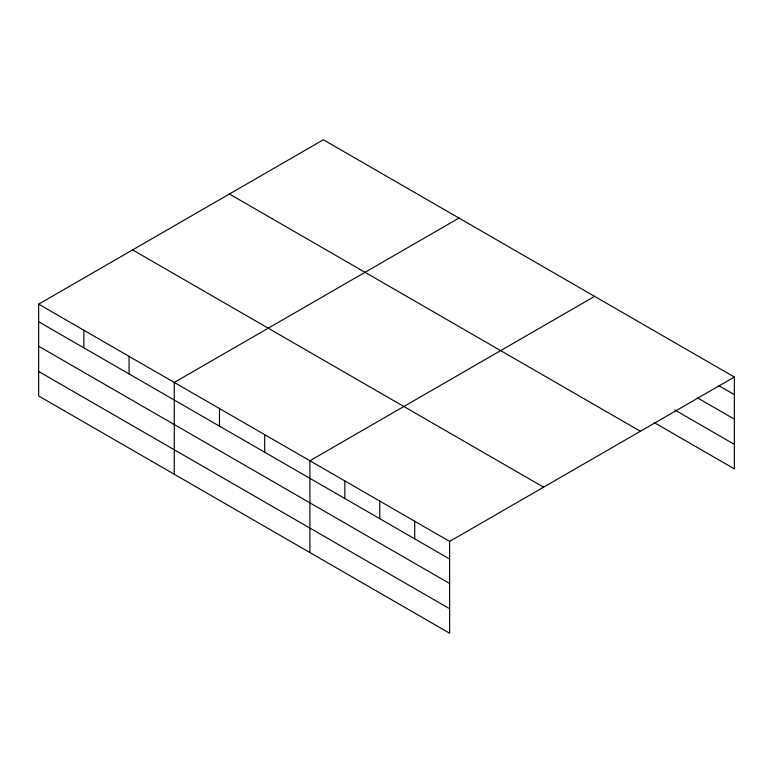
<?xml version="1.0" encoding="UTF-8"?>
<svg xmlns="http://www.w3.org/2000/svg" width="773" height="773" viewBox="0 0 773 773"><rect width="100%" height="100%" fill="white"/><g stroke="black" fill="none" stroke-linecap="round" stroke-linejoin="round"><path stroke-width="1.16" d="M449.635 583.518L449.635 541.419L38.65 304.147L38.65 395.96L449.635 633.232L449.635 583.518L38.65 346.236M38.65 304.147L323.365 139.768L734.35 377.04L734.35 468.853L654.209 422.589M458.988 218.063L174.273 382.442L174.273 474.255M594.611 296.368L309.896 460.747L309.896 552.56M449.635 541.419L734.35 377.04M718.938 385.746L734.35 394.645M697.362 397.786L734.35 419.14M674.761 409.961L734.35 444.369M229.407 194.013L640.392 431.286M132.608 249.901L543.593 487.183M38.65 321.742L449.635 559.024M38.65 371.465L449.635 608.747M414.705 521.253L414.705 538.858M379.765 501.088L379.765 518.693M344.835 480.912L344.835 498.517M264.695 434.648L264.695 452.253M219.484 408.55L219.484 426.145M129.062 356.343L129.062 373.948M83.861 330.245L83.861 347.85"/></g></svg>
